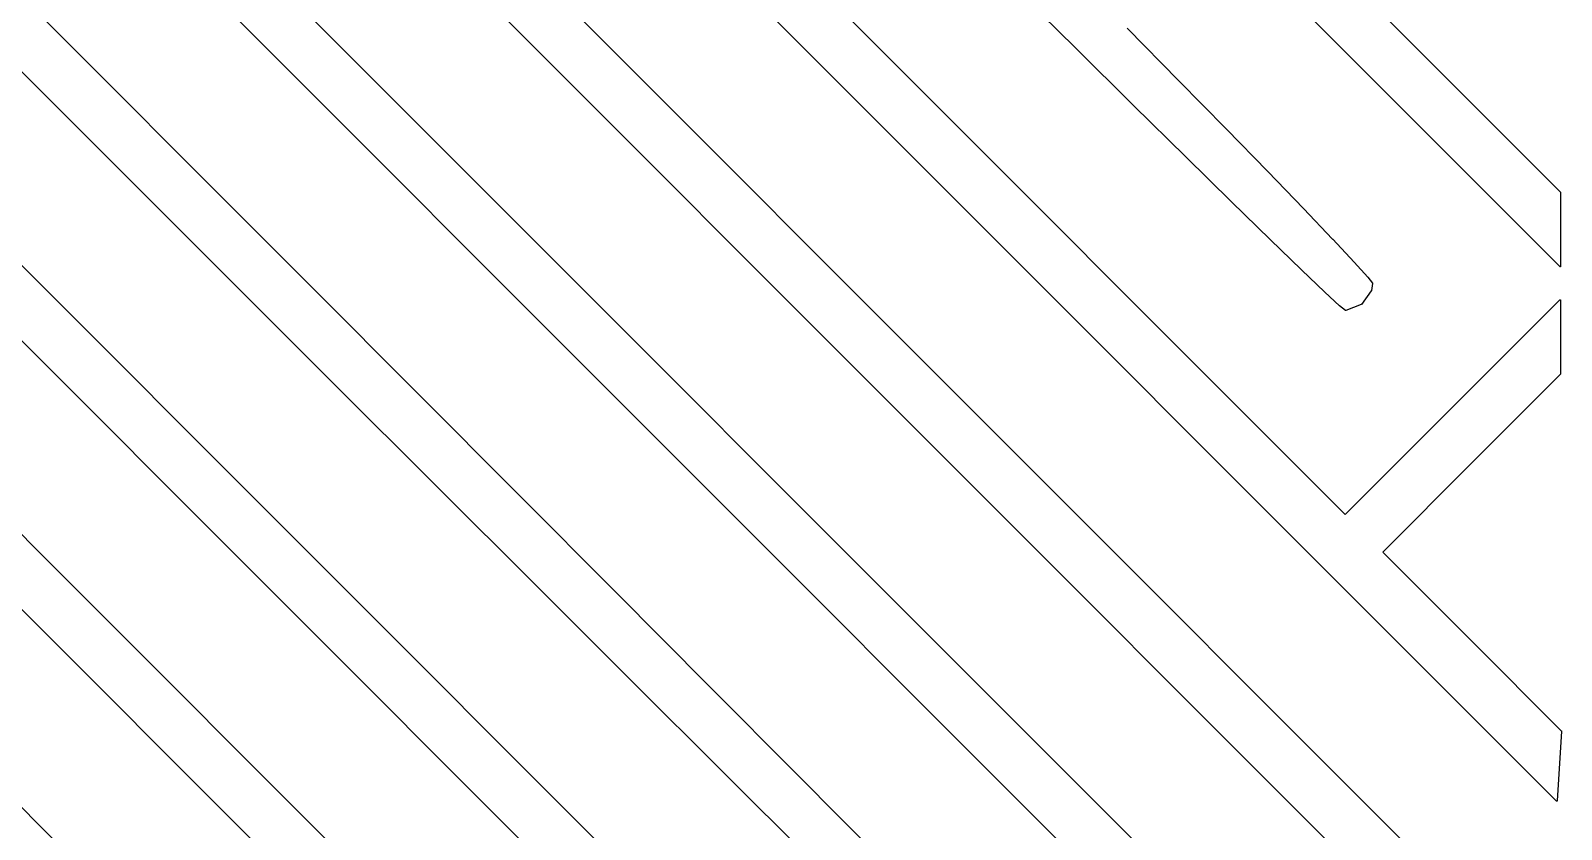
# Model space of a CAD drawing. Extents: x 153 to 193, y -117.9 to -78.
# Drawn here: x 173.7 to 193, y -104.49 to -94.43 of the extents above; entities that cross this region are included whole.
import ezdxf

# ---------------------------------------------------------------- set-up
doc = ezdxf.new("R2010")
doc.units = 0
doc.layers.add('BLACK', color=7, linetype='CONTINUOUS')

msp = doc.modelspace()

# ---------------------------------------------------------------- linework, layer by layer
at = {"layer": 'BLACK', "linetype": 'CONTINUOUS'}
for p, q in [((157.552, -77.9651), (174.083, -94.4962)), ((192.935, -110.909), (160, -77.9722)), ((160.939, -77.9651), (192.995, -110.022)), ((178.993, -89.2464), (190.271, -100.524)), ((192.935, -104.136), (179.855, -91.0541)), ((188.307, -91.7873), (192.985, -96.4654)), ((178.66, -92.3), (192.995, -106.635)), ((192.978, -97.4027), (188.067, -92.4925)), ((192.935, -107.523), (178.161, -92.7474)), ((186.87, -94.6481), (186.067, -93.8539)), ((179.639, -107.771), (166.329, -94.4608)), ((174.083, -94.4962), (174.504, -94.9172)), ((187.522, -94.3991), (188.175, -95.0606)), ((186.87, -94.6482), (186.87, -94.6481)), ((187.603, -95.3722), (186.87, -94.6482)), ((174.787, -96.1453), (173.377, -94.7362)), ((174.504, -94.9172), (175.894, -96.3083)), ((188.175, -95.0606), (188.175, -95.0606)), ((188.175, -95.0606), (188.769, -95.666)), ((187.603, -95.3723), (187.603, -95.3722)), ((187.603, -95.3722), (187.603, -95.3722)), ((188.262, -96.0199), (187.603, -95.3723)), ((188.769, -95.666), (188.769, -95.666)), ((188.769, -95.666), (189.296, -96.2062)), ((172.22, -96.0198), (190.271, -114.071)), ((188.262, -96.02), (188.262, -96.0199)), ((188.262, -96.0199), (188.262, -96.0199)), ((188.838, -96.585), (188.262, -96.02)), ((174.787, -96.1454), (174.787, -96.1453)), ((176.166, -97.5231), (174.787, -96.1454)), ((189.296, -96.2062), (189.296, -96.2062)), ((189.296, -96.2062), (189.296, -96.2062)), ((189.296, -96.2062), (189.747, -96.6721)), ((175.894, -96.3083), (175.894, -96.3083)), ((175.894, -96.3083), (177.252, -97.6675)), ((192.985, -96.4654), (192.985, -96.4654)), ((192.985, -96.4654), (192.985, -96.4658)), ((192.985, -96.4658), (192.985, -96.4661)), ((192.985, -96.4661), (192.986, -96.4662)), ((192.986, -96.4662), (192.986, -96.4662)), ((192.986, -96.4662), (192.986, -96.4666)), ((192.986, -96.4666), (192.986, -96.467)), ((192.986, -96.467), (192.986, -96.467)), ((192.986, -96.467), (192.986, -96.467)), ((192.986, -96.467), (192.986, -96.4675)), ((192.986, -96.4675), (192.986, -96.4679)), ((192.986, -96.4679), (192.986, -96.468)), ((192.986, -96.468), (192.986, -96.468)), ((192.986, -96.468), (192.986, -96.4684)), ((192.986, -96.4684), (192.986, -96.4689)), ((192.986, -96.4689), (192.986, -97.3992)), ((189.326, -97.0613), (188.838, -96.585)), ((188.838, -96.585), (188.838, -96.585)), ((188.838, -96.585), (188.838, -96.585)), ((189.747, -96.6721), (189.747, -96.6721)), ((189.747, -96.6721), (189.747, -96.6721)), ((189.747, -96.6721), (190.113, -97.0547)), ((189.72, -97.4425), (189.326, -97.0613)), ((189.326, -97.0613), (189.326, -97.0613)), ((189.326, -97.0613), (189.326, -97.0613)), ((190.113, -97.0547), (190.114, -97.0547)), ((190.114, -97.0547), (190.114, -97.0547)), ((190.114, -97.0547), (190.386, -97.345)), ((190.386, -97.345), (190.386, -97.345)), ((190.386, -97.345), (190.386, -97.345)), ((190.386, -97.345), (190.386, -97.345)), ((190.386, -97.345), (190.556, -97.5339)), ((192.978, -97.403), (192.978, -97.4027)), ((192.979, -97.4033), (192.978, -97.403)), ((192.979, -97.4035), (192.979, -97.4033)), ((192.979, -97.4033), (192.979, -97.4033)), ((192.979, -97.4033), (192.979, -97.4033)), ((192.979, -97.4037), (192.979, -97.4035)), ((192.98, -97.4039), (192.979, -97.4037)), ((192.979, -97.4037), (192.979, -97.4037)), ((192.979, -97.4037), (192.979, -97.4037)), ((192.98, -97.404), (192.98, -97.4039)), ((192.981, -97.4041), (192.98, -97.404)), ((192.98, -97.404), (192.98, -97.404)), ((192.98, -97.404), (192.98, -97.404)), ((192.982, -97.4041), (192.981, -97.4041)), ((192.981, -97.4041), (192.981, -97.4041)), ((192.981, -97.4041), (192.981, -97.4041)), ((192.981, -97.4041), (192.981, -97.4041)), ((192.983, -97.4039), (192.982, -97.404)), ((192.982, -97.404), (192.982, -97.404)), ((192.982, -97.404), (192.982, -97.404)), ((192.982, -97.404), (192.982, -97.4041)), ((192.984, -97.4035), (192.983, -97.4037)), ((192.983, -97.4037), (192.983, -97.4038)), ((192.983, -97.4038), (192.983, -97.4038)), ((192.983, -97.4038), (192.983, -97.4039)), ((192.985, -97.4029), (192.984, -97.4033)), ((192.984, -97.4033), (192.984, -97.4033)), ((192.984, -97.4033), (192.984, -97.4033)), ((192.984, -97.4033), (192.984, -97.4035)), ((192.986, -97.4015), (192.985, -97.4019)), ((192.985, -97.4019), (192.985, -97.4019)), ((192.985, -97.4019), (192.985, -97.4019)), ((192.985, -97.4019), (192.985, -97.4023)), ((192.985, -97.4023), (192.985, -97.4027)), ((192.985, -97.4027), (192.985, -97.4027)), ((192.985, -97.4027), (192.985, -97.4027)), ((192.985, -97.4027), (192.985, -97.4029)), ((192.986, -97.3992), (192.986, -97.3998)), ((192.986, -97.3998), (192.986, -97.4001)), ((192.986, -97.4001), (192.986, -97.4002)), ((192.986, -97.4002), (192.986, -97.4002)), ((192.986, -97.4002), (192.986, -97.4006)), ((192.986, -97.4006), (192.986, -97.4011)), ((192.986, -97.4011), (192.986, -97.4011)), ((192.986, -97.4011), (192.986, -97.4011)), ((192.986, -97.4011), (192.986, -97.4015)), ((177.51, -98.8646), (176.166, -97.5231)), ((176.166, -97.5231), (176.166, -97.5231)), ((190.013, -97.7224), (189.72, -97.4425)), ((189.72, -97.4425), (189.72, -97.4425)), ((189.72, -97.4425), (189.72, -97.4425)), ((190.556, -97.5339), (190.556, -97.534)), ((190.556, -97.534), (190.556, -97.5342)), ((190.556, -97.5342), (190.556, -97.5343)), ((190.556, -97.5343), (190.615, -97.6128)), ((190.616, -97.6166), (190.601, -97.7043)), ((190.615, -97.6128), (190.615, -97.6129)), ((190.615, -97.6129), (190.615, -97.6129)), ((190.615, -97.6129), (190.615, -97.6129)), ((190.615, -97.6129), (190.615, -97.6133)), ((190.615, -97.6133), (190.615, -97.6137)), ((190.615, -97.6137), (190.615, -97.6138)), ((190.615, -97.6138), (190.615, -97.6138)), ((190.615, -97.6138), (190.615, -97.6142)), ((190.615, -97.6142), (190.616, -97.6147)), ((190.616, -97.6147), (190.616, -97.6147)), ((190.616, -97.6147), (190.616, -97.6147)), ((190.616, -97.6147), (190.616, -97.6151)), ((190.616, -97.6151), (190.616, -97.6156)), ((190.616, -97.6156), (190.616, -97.6157)), ((190.616, -97.6157), (190.616, -97.6157)), ((190.616, -97.6157), (190.616, -97.6161)), ((190.616, -97.6161), (190.616, -97.6166)), ((190.616, -97.6166), (190.616, -97.6166)), ((190.616, -97.6166), (190.616, -97.6166)), ((177.252, -97.6675), (177.252, -97.6675)), ((177.252, -97.6675), (178.572, -98.9897)), ((190.013, -97.7225), (190.013, -97.7224)), ((190.013, -97.7224), (190.013, -97.7224)), ((190.2, -97.8949), (190.013, -97.7225)), ((190.6, -97.7064), (190.476, -97.8798)), ((190.601, -97.7058), (190.6, -97.7061)), ((190.6, -97.7061), (190.6, -97.7062)), ((190.6, -97.7062), (190.6, -97.7064)), ((190.601, -97.7043), (190.601, -97.7043)), ((190.601, -97.7043), (190.601, -97.7045)), ((190.601, -97.7045), (190.601, -97.7046)), ((190.601, -97.7046), (190.601, -97.7049)), ((190.601, -97.7049), (190.601, -97.7053)), ((190.601, -97.7053), (190.601, -97.7054)), ((190.601, -97.7054), (190.601, -97.7055)), ((190.601, -97.7055), (190.601, -97.7058)), ((192.979, -97.8203), (192.98, -97.8202)), ((192.979, -97.8206), (192.979, -97.8203)), ((192.979, -97.8203), (192.979, -97.8203)), ((192.979, -97.8203), (192.979, -97.8203)), ((192.98, -97.8201), (192.981, -97.82)), ((192.98, -97.8202), (192.98, -97.8201)), ((192.98, -97.8201), (192.98, -97.8201)), ((192.98, -97.8201), (192.98, -97.8201)), ((192.981, -97.82), (192.981, -97.82)), ((192.981, -97.82), (192.981, -97.82)), ((192.981, -97.82), (192.981, -97.82)), ((192.981, -97.82), (192.982, -97.82)), ((192.982, -97.82), (192.982, -97.8201)), ((192.982, -97.8201), (192.982, -97.8201)), ((192.982, -97.8201), (192.982, -97.8201)), ((192.982, -97.8201), (192.983, -97.8203)), ((192.983, -97.8203), (192.983, -97.8204)), ((192.983, -97.8204), (192.983, -97.8204)), ((192.983, -97.8204), (192.983, -97.8204)), ((192.983, -97.8204), (192.984, -97.8206)), ((192.935, -117.683), (173.081, -97.8274)), ((190.2, -97.895), (190.2, -97.8949)), ((190.2, -97.8951), (190.2, -97.895)), ((190.2, -97.8952), (190.2, -97.8951)), ((190.273, -97.9539), (190.2, -97.8952)), ((190.273, -97.954), (190.273, -97.9539)), ((190.273, -97.9542), (190.273, -97.954)), ((190.273, -97.954), (190.273, -97.954)), ((190.274, -97.9544), (190.273, -97.9542)), ((190.274, -97.9545), (190.274, -97.9544)), ((190.274, -97.9546), (190.274, -97.9545)), ((190.274, -97.9545), (190.274, -97.9545)), ((190.275, -97.9548), (190.274, -97.9546)), ((190.275, -97.9549), (190.275, -97.9548)), ((190.275, -97.9548), (190.275, -97.9548)), ((190.276, -97.955), (190.275, -97.9549)), ((190.275, -97.9549), (190.275, -97.9549)), ((190.277, -97.955), (190.276, -97.955)), ((190.276, -97.955), (190.276, -97.955)), ((190.276, -97.955), (190.276, -97.955)), ((190.276, -97.955), (190.276, -97.955)), ((190.278, -97.9548), (190.277, -97.9548)), ((190.277, -97.9548), (190.277, -97.9549)), ((190.277, -97.9549), (190.277, -97.955)), ((190.277, -97.955), (190.277, -97.955)), ((190.473, -97.8816), (190.278, -97.9547)), ((190.278, -97.9547), (190.278, -97.9547)), ((190.278, -97.9547), (190.278, -97.9547)), ((190.278, -97.9547), (190.278, -97.9548)), ((190.474, -97.8814), (190.473, -97.8816)), ((190.473, -97.8816), (190.473, -97.8816)), ((190.473, -97.8816), (190.473, -97.8816)), ((190.473, -97.8816), (190.473, -97.8816)), ((190.475, -97.8809), (190.474, -97.8812)), ((190.474, -97.8812), (190.474, -97.8812)), ((190.474, -97.8812), (190.474, -97.8812)), ((190.474, -97.8812), (190.474, -97.8814)), ((190.476, -97.8799), (190.475, -97.8802)), ((190.475, -97.8802), (190.475, -97.8806)), ((190.475, -97.8806), (190.475, -97.8806)), ((190.475, -97.8806), (190.475, -97.8806)), ((190.475, -97.8806), (190.475, -97.8809)), ((190.476, -97.8798), (190.476, -97.8798)), ((190.476, -97.8798), (190.476, -97.8798)), ((190.476, -97.8798), (190.476, -97.8798)), ((190.476, -97.8798), (190.476, -97.8799)), ((191.623, -99.1745), (192.978, -97.8214)), ((192.978, -97.821), (192.979, -97.8208)), ((192.978, -97.8214), (192.978, -97.821)), ((192.978, -97.8214), (192.978, -97.8214)), ((192.979, -97.8208), (192.979, -97.8206)), ((192.979, -97.8208), (192.979, -97.8208)), ((192.979, -97.8208), (192.979, -97.8208)), ((192.984, -97.8206), (192.984, -97.8208)), ((192.984, -97.8208), (192.984, -97.8208)), ((192.984, -97.8208), (192.984, -97.8209)), ((192.984, -97.8209), (192.984, -97.8211)), ((192.984, -97.8211), (192.985, -97.8215)), ((192.985, -97.8215), (192.985, -97.8215)), ((192.985, -97.8215), (192.985, -97.8215)), ((192.985, -97.8215), (192.985, -97.8218)), ((192.985, -97.8218), (192.985, -97.8222)), ((192.985, -97.8222), (192.986, -97.8222)), ((192.986, -97.8222), (192.986, -97.8222)), ((192.986, -97.8222), (192.986, -97.8227)), ((192.986, -97.8227), (192.986, -97.8231)), ((192.986, -97.8231), (192.986, -97.8231)), ((192.986, -97.8231), (192.986, -97.8231)), ((192.986, -97.8231), (192.986, -97.8236)), ((192.986, -97.8236), (192.986, -97.824)), ((192.986, -97.824), (192.986, -97.824)), ((192.986, -97.824), (192.986, -97.824)), ((192.986, -97.824), (192.986, -97.8245)), ((192.986, -97.8245), (192.986, -97.825)), ((192.986, -97.825), (192.986, -98.7521)), ((192.985, -98.7556), (191.864, -99.8786)), ((192.986, -98.7545), (192.985, -98.7548)), ((192.985, -98.7548), (192.985, -98.7549)), ((192.985, -98.7549), (192.985, -98.7549)), ((192.985, -98.7549), (192.985, -98.7552)), ((192.985, -98.7552), (192.985, -98.7556)), ((192.986, -98.7521), (192.986, -98.7526)), ((192.986, -98.7526), (192.986, -98.753)), ((192.986, -98.753), (192.986, -98.7531)), ((192.986, -98.7531), (192.986, -98.7531)), ((192.986, -98.7531), (192.986, -98.7535)), ((192.986, -98.7535), (192.986, -98.754)), ((192.986, -98.754), (192.986, -98.754)), ((192.986, -98.754), (192.986, -98.754)), ((192.986, -98.754), (192.986, -98.7545)), ((177.51, -98.8647), (177.51, -98.8646)), ((178.813, -100.165), (177.51, -98.8647)), ((178.572, -98.9897), (178.572, -98.9897)), ((178.572, -98.9897), (179.849, -100.27)), ((190.271, -100.524), (191.623, -99.1746)), ((191.623, -99.1746), (191.623, -99.1745)), ((172.721, -99.9085), (174.015, -101.204)), ((191.864, -99.8786), (190.747, -100.998)), ((180.072, -101.42), (178.813, -100.165)), ((178.813, -100.165), (178.813, -100.165)), ((179.849, -100.27), (179.849, -100.27)), ((179.849, -100.27), (181.078, -101.504)), ((190.747, -100.998), (191.869, -102.122)), ((174.015, -101.204), (175.301, -102.49)), ((181.281, -102.624), (180.072, -101.42)), ((180.072, -101.42), (180.072, -101.42)), ((181.078, -101.504), (181.078, -101.504)), ((181.078, -101.504), (182.256, -102.686)), ((191.869, -102.122), (192.995, -103.25)), ((175.301, -102.49), (175.301, -102.49)), ((175.301, -102.49), (176.572, -103.761)), ((182.435, -103.773), (181.281, -102.624)), ((181.281, -102.624), (181.281, -102.624)), ((182.256, -102.686), (182.256, -102.686)), ((182.256, -102.686), (183.377, -103.813)), ((192.996, -103.254), (192.944, -104.133)), ((192.995, -103.25), (192.995, -103.25)), ((192.995, -103.25), (192.995, -103.25)), ((192.995, -103.25), (192.995, -103.251)), ((192.995, -103.251), (192.995, -103.251)), ((192.995, -103.251), (192.995, -103.251)), ((192.995, -103.251), (192.995, -103.251)), ((192.995, -103.251), (192.996, -103.251)), ((192.996, -103.251), (192.996, -103.252)), ((192.996, -103.252), (192.996, -103.252)), ((192.996, -103.252), (192.996, -103.252)), ((192.996, -103.252), (192.996, -103.252)), ((192.996, -103.252), (192.996, -103.253)), ((192.996, -103.253), (192.996, -103.253)), ((192.996, -103.253), (192.996, -103.253)), ((192.996, -103.253), (192.996, -103.253)), ((192.996, -103.253), (192.996, -103.254)), ((192.996, -103.254), (192.996, -103.254)), ((192.996, -103.254), (192.996, -103.254)), ((192.996, -103.254), (192.996, -103.254)), ((173.053, -103.672), (173.822, -104.449)), ((176.572, -103.761), (177.822, -105.013)), ((183.529, -104.861), (182.435, -103.773)), ((182.435, -103.773), (182.435, -103.773)), ((183.377, -103.813), (183.377, -103.813)), ((183.377, -103.813), (184.435, -104.877)), ((192.936, -104.136), (192.935, -104.136)), ((192.936, -104.137), (192.936, -104.136)), ((192.936, -104.136), (192.936, -104.136)), ((192.936, -104.136), (192.936, -104.136)), ((192.937, -104.137), (192.936, -104.137)), ((192.938, -104.137), (192.937, -104.137)), ((192.937, -104.137), (192.937, -104.137)), ((192.937, -104.137), (192.937, -104.137)), ((192.937, -104.137), (192.937, -104.137)), ((192.937, -104.137), (192.937, -104.137)), ((192.939, -104.137), (192.938, -104.137)), ((192.938, -104.137), (192.938, -104.137)), ((192.938, -104.137), (192.938, -104.137)), ((192.938, -104.137), (192.938, -104.137)), ((192.94, -104.137), (192.939, -104.137)), ((192.939, -104.137), (192.939, -104.137)), ((192.939, -104.137), (192.939, -104.137)), ((192.939, -104.137), (192.939, -104.137)), ((192.941, -104.137), (192.94, -104.137)), ((192.94, -104.137), (192.94, -104.137)), ((192.94, -104.137), (192.94, -104.137)), ((192.94, -104.137), (192.94, -104.137)), ((192.942, -104.137), (192.941, -104.137)), ((192.941, -104.137), (192.941, -104.137)), ((192.941, -104.137), (192.941, -104.137)), ((192.941, -104.137), (192.941, -104.137)), ((192.941, -104.137), (192.941, -104.137)), ((192.943, -104.136), (192.942, -104.136)), ((192.942, -104.136), (192.942, -104.136)), ((192.942, -104.136), (192.942, -104.136)), ((192.942, -104.136), (192.942, -104.137)), ((192.942, -104.137), (192.942, -104.137)), ((192.944, -104.134), (192.943, -104.135)), ((192.943, -104.135), (192.943, -104.135)), ((192.943, -104.135), (192.943, -104.135)), ((192.943, -104.135), (192.943, -104.135)), ((192.943, -104.135), (192.943, -104.135)), ((192.943, -104.135), (192.943, -104.136)), ((192.943, -104.136), (192.943, -104.136)), ((192.944, -104.133), (192.944, -104.133)), ((192.944, -104.133), (192.944, -104.133)), ((192.944, -104.133), (192.944, -104.133)), ((192.944, -104.133), (192.944, -104.134)), ((192.944, -104.134), (192.944, -104.134)), ((192.944, -104.134), (192.944, -104.134)), ((192.944, -104.134), (192.944, -104.134)), ((192.944, -104.134), (192.944, -104.134)), ((173.822, -104.449), (173.822, -104.449)), ((173.822, -104.449), (174.526, -105.161))]:
    msp.add_line(p, q, dxfattribs=at)

doc.saveas('drawing.dxf')
